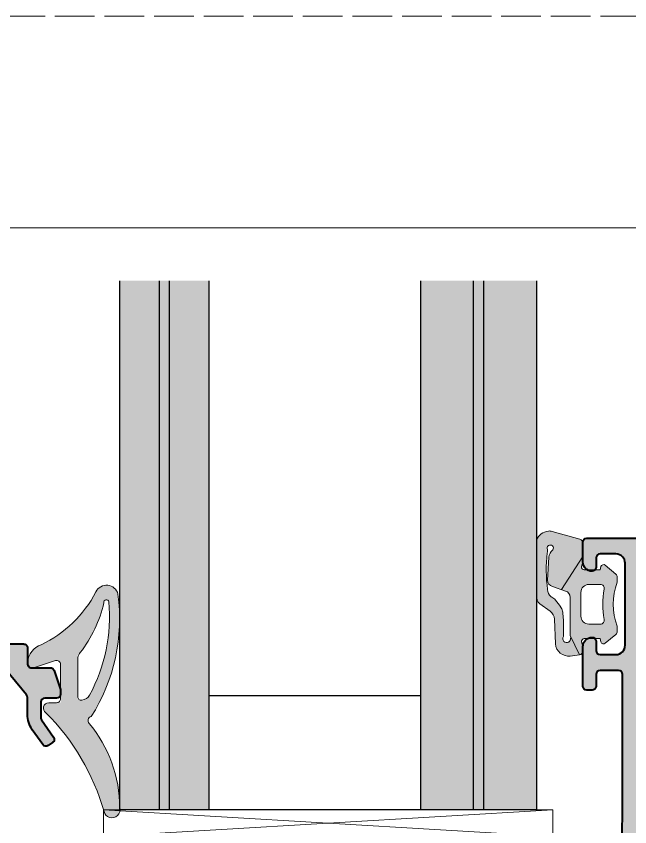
# Model space of a CAD drawing. Header units: millimetres. Extents: x -8 to 2550, y -393 to 1062.
# Drawn here: x 893.3 to 939.7, y 220.7 to 282 of the extents above; entities that cross this region are included whole.
import ezdxf

# ---------------------------------------------------------------- set-up
doc = ezdxf.new("R2010")
doc.units = ezdxf.units.MM
doc.header["$LTSCALE"] = 0.25
doc.header["$MEASUREMENT"] = 0
doc.linetypes.add('ACAD_ISO02W100', pattern=[15, 12, -3])
for name, color, linetype, lineweight in [('01_Accessories', 102, 'Continuous', 9), ('01_Aluminum', 4, 'Continuous', 40), ('01_Dimension', 251, 'Continuous', 9), ('01_Fill Glass', 254, 'Continuous', 0), ('01_Fill Plastic', 253, 'Continuous', 0), ('01_Glazing', 6, 'Continuous', 25), ('01_Plastic', 3, 'Continuous', 20)]:
    doc.layers.add(name, color=color, linetype=linetype, lineweight=lineweight)
doc.layers.add('01_Fill 2°material', color=7, linetype='Continuous', lineweight=0, true_color=0xbfbfbf)
doc.layers.add('01_Fill Aluminum', color=7, linetype='Continuous', lineweight=0, true_color=0xdcdcdc)
doc.layers.add('02_Block Frame', color=7, linetype='Continuous', lineweight=5, true_color=0xe2001a, plot=False)

# ---------------------------------------------------------------- blocks, each defined once
blk = doc.blocks.new('u20007')
at = {"layer": '01_Fill Aluminum', "ltscale": 0.25}
h = blk.add_hatch(color=256, dxfattribs=at)
h.dxf.hatch_style = 1
edge = h.paths.add_edge_path(flags=16)
edge.add_line((2.700000000003911, 3.900000000000091), (2.700000000003911, 1.799999999999727))
edge.add_arc((3.000000000003638, 1.799999999999727), 0.2999999999997272, 180, 270)
edge.add_line((3.000000000003638, 1.5), (9.000000000006366, 1.5))
edge.add_arc((9.000000000005912, 1.799999999999272), 0.2999999999992722, 270.0000000000868, 360.0000000000869)
edge.add_line((9.300000000005184, 1.799999999999727), (9.300000000005184, 3.900000000000091))
edge.add_line((9.300000000005184, 3.900000000000091), (9.500000000003183, 3.900000000000091))
edge.add_line((9.500000000003183, 3.900000000000091), (9.500000000001819, 8.099999999999909))
edge.add_line((9.500000000001819, 8.099999999999909), (9.30000000000382, 8.099999999999909))
edge.add_line((9.30000000000382, 8.099999999999909), (9.30000000000382, 10.19999999999982))
edge.add_arc((9.00000000000432, 10.2000000000005), 0.2999999999994998, 359.9999999998697, 449.9999999998697)
edge.add_line((9.000000000005002, 10.5), (3.000000000002274, 10.5))
edge.add_arc((3.000000000002501, 10.20000000000005), 0.2999999999999545, 90.00000000004343, 180.0000000000434)
edge.add_line((2.700000000002547, 10.19999999999982), (2.700000000002547, 8.099999999999909))
edge.add_line((2.700000000002547, 8.099999999999909), (2.500000000003638, 8.099999999999909))
edge.add_line((2.500000000003638, 8.099999999999909), (2.500000000005002, 3.900000000000091))
edge.add_line((2.500000000005002, 3.900000000000091), (2.700000000003911, 3.900000000000091))
edge = h.paths.add_edge_path()
edge.add_arc((30.90000000000384, 2), 0.7000000000002728, 180, 269.9999999999814)
edge.add_line((30.90000000000362, 1.299999999999727), (37.10000000000355, 1.300000000000182))
edge.add_arc((37.10000000000355, 2), 0.6999999999998181, 270, 360)
edge.add_line((37.80000000000337, 2), (37.80000000000337, 3.199999999999818))
edge.add_arc((37.5000000000033, 3.199999999999932), 0.3000000000000682, 359.9999999999783, 449.9999999999783)
edge.add_line((37.50000000000341, 3.5), (36.80000000000337, 3.5))
edge.add_arc((36.80000000000337, 3.800000000000182), 0.3000000000001819, 180, 270, ccw=False)
edge.add_arc((37.200000000003, 3.800000000000182), 0.6999999999998181, 90, 180, ccw=False)
edge.add_line((37.200000000003, 4.5), (38.70000000000323, 4.5))
edge.add_arc((38.70000000000312, 4.199999999999932), 0.3000000000000682, -2.1714186004828662e-11, 89.99999999997829, ccw=False)
edge.add_line((39.00000000000318, 4.199999999999818), (39.00000000000318, 0.3000000000001819))
edge.add_arc((38.70000000000323, 0.2999999999999545), 0.2999999999999545, -89.99999999995657, 4.3428372009657323e-11, ccw=False)
edge.add_line((38.70000000000346, 0), (0.3000000000001819, 0))
edge.add_arc((0.2999999999997272, 0.2999999999997272), 0.2999999999997272, 180.0000000000869, 270.0000000000868, ccw=False)
edge.add_line((0, 0.2999999999992724), (0, 1.199999999999818))
edge.add_arc((0.3000000000001819, 1.199999999999818), 0.3000000000001819, 90, 180, ccw=False)
edge.add_line((0.3000000000001819, 1.5), (0.7000000000039108, 1.5))
edge.add_arc((0.7000000000034562, 1.800000000000182), 0.3000000000001819, 270.0000000000868, 360)
edge.add_line((1.000000000003638, 1.800000000000182), (1.000000000003638, 10.19911967894222))
edge.add_line((1.000000000003638, 10.19911967894222), (1.000000000003638, 10.20000000000027))
edge.add_arc((0.7000000000037971, 10.20000000000016), 0.2999999999998408, 2.171258662546913e-11, 90.00000000002171)
edge.add_line((0.7000000000036835, 10.5), (0.3667966235900622, 10.5))
edge.add_arc((0.3667966235902895, 10.80000000000018), 0.3000000000001819, 180, 269.9999999999566, ccw=False)
edge.add_line((0.06679662359010763, 10.80000000000018), (0.06679662359010763, 12.15716389006548))
edge.add_arc((0.3667966235900654, 12.15716389006573), 0.2999999999999578, 165.2335376605682, 180.0000000000478, ccw=False)
edge.add_line((0.0767047997148893, 12.23362782745289), (0.3475067720225979, 13.26100675587122))
edge.add_arc((0.06123736778819641, 13.35072759068278), 0.3000000000000046, 342.5982793228656, 420.3673421366597)
edge.add_arc((0.3084560614562258, 13.78533421454065), 0.2000000000000568, 179.5982793230137, 240.3673421368074, ccw=False)
edge.add_line((0.1084609773367902, 13.786736472749), (0.1084609773367902, 15.33783064630325))
edge.add_arc((0.4084609773370718, 15.33783064630314), 0.3000000000002816, 72.59827932291711, 179.9999999999807, ccw=False)
edge.add_line((0.4981818121484594, 15.62410005053789), (2.418850571978282, 15.0221356003417))
edge.add_arc((2.179595012480831, 14.25875052238382), 0.799999999999496, 27.59827932286089, 72.59827932285759, ccw=False)
edge.add_line((2.888569006318676, 14.62936605910727), (3.035498279247122, 14.34829572309263))
edge.add_arc((2.85825478078758, 14.25564183891138), 0.2000000000001271, -92.40172067706192, 27.59827932295002, ccw=False)
edge.add_line((2.849873649018036, 14.05581752449916), (2.561452094726292, 14.06791464620756))
edge.add_line((2.561452094726292, 14.06791464620756), (1.477388884845595, 12.35981774982201))
edge.add_arc((1.983975984915339, 12.03830645912856), 0.6000000000003705, 147.5982793228854, 179.9999999999805)
edge.add_line((1.383975984914969, 12.03830645912876), (1.383975984914969, 12.00002467801551))
edge.add_arc((1.666818697438296, 12.10002467800575), 0.3000000000426691, 199.4712206296325, 318.1865233489895)
edge.add_arc((2.114010219090511, 11.69999999999994), 0.3000000000000575, 90.00000000000989, 138.18652335383, ccw=False)
edge.add_line((2.11401021909046, 12), (4.619449405288833, 12))
edge.add_arc((4.619449405288606, 12.29999999999995), 0.2999999999999545, 270.0000000000434, 360.0000000000434)
edge.add_line((4.91944940528856, 12.30000000000018), (4.91944940528856, 12.70000000000073))
edge.add_line((4.91944940528856, 12.70000000000073), (4.672231095225015, 14.26675938966491))
edge.add_arc((4.869449405289086, 14.30000000000044), 0.2000000000000158, 90.00000000000739, 189.5671293125979, ccw=False)
edge.add_line((4.86944940528906, 14.50000000000045), (6.469449405289197, 14.5))
edge.add_arc((6.469449405289066, 14.30000000000009), 0.1999999999999122, -9.567129312632687, 89.9999999999626, ccw=False)
edge.add_line((6.666667715353015, 14.26675938966446), (6.419449405288788, 12.70000000000073))
edge.add_line((6.419449405288788, 12.70000000000073), (6.41944940528856, 12.30000000000018))
edge.add_arc((6.719449405288742, 12.30000000000018), 0.3000000000001819, 180, 270)
edge.add_line((6.719449405288742, 12), (9.224888591487797, 12))
edge.add_arc((9.224888591583028, 11.69999999995719), 0.3000000000428091, 41.81347666438728, 90.00000001818768, ccw=False)
edge.add_arc((9.672080113188432, 12.10002467801542), 0.2999999999999799, 221.8134766462161, 340.5287793655257)
edge.add_line((9.954922825663061, 12.00002467801551), (9.954922825663061, 12.03830645912876))
edge.add_arc((9.35492282566269, 12.03830645912856), 0.6000000000003709, 1.950740204629751e-11, 32.40172067711465)
edge.add_line((9.861509925732435, 12.35981774982201), (8.777446715850829, 14.06791464620756))
edge.add_line((8.777446715850829, 14.06791464620756), (8.489025161559994, 14.05581752449916))
edge.add_arc((8.480644029790449, 14.25564183891138), 0.2000000000001273, 152.40172067705, 272.401720677062, ccw=False)
edge.add_line((8.303400531330908, 14.34829572309263), (8.450329804258445, 14.62936605910727))
edge.add_arc((9.159303798096706, 14.25875052238277), 0.8000000000003548, 107.40172067708619, 152.4017206770859, ccw=False)
edge.add_line((8.920048238599747, 15.0221356003417), (10.84071699842957, 15.62410005053789))
edge.add_arc((10.93043783324051, 15.33783064630348), 0.2999999999998243, -4.519051799434237e-11, 107.40172067702, ccw=False)
edge.add_line((11.23043783324033, 15.33783064630325), (11.23043783324033, 13.786736472749))
edge.add_arc((11.0304427491211, 13.78533421454028), 0.1999999999998529, -60.367342136692685, 0.4017206770939765, ccw=False)
edge.add_arc((11.27766144278963, 13.35072759068306), 0.299999999999888, 119.632657863407, 197.4017206771961)
edge.add_line((10.99139203855543, 13.26100675587122), (11.29009182387892, 12.12778803242873))
edge.add_arc((11.00000000000397, 12.05132409504159), 0.2999999999997343, -5.331912689143792e-11, 14.766462339437396, ccw=False)
edge.add_line((11.30000000000371, 12.05132409504131), (11.30000000000371, 2.670156001164742))
edge.add_arc((12.30000000000357, 2.670156001164869), 0.9999999999998685, 180.0000000000073, 268.2642954110766)
edge.add_line((12.2697108733629, 1.670614822019616), (17.90000000000191, 1.5))
edge.add_line((17.90000000000191, 1.5), (28.70000000000346, 1.500000000000455))
edge.add_arc((28.70000000000368, 1.800000000000409), 0.2999999999999545, 269.9999999999566, 359.9999999999566)
edge.add_line((29.00000000000364, 1.800000000000182), (29.00000000000364, 3.199999999999818))
edge.add_arc((28.70000000000346, 3.199999999999818), 0.3000000000001819, 0, 90)
edge.add_line((28.70000000000346, 3.5), (27.80000000000348, 3.500000000000455))
edge.add_arc((27.80000000000365, 3.800000000000466), 0.3000000000000114, 179.9999999999674, 269.99999999996743, ccw=False)
edge.add_line((27.50000000000364, 3.800000000000637), (27.50000000000364, 4.200000000000273))
edge.add_arc((27.80000000000359, 4.200000000000045), 0.2999999999999545, 89.99999999997829, 179.9999999999566, ccw=False)
edge.add_line((27.80000000000371, 4.5), (30.80000000000337, 4.5))
edge.add_arc((30.80000000000359, 3.799999999999955), 0.7000000000000455, 1.858779796748422e-11, 90.00000000001859, ccw=False)
edge.add_arc((31.20000000000346, 3.800000000000182), 0.3000000000001819, -90, 0, ccw=False)
edge.add_line((31.20000000000346, 3.5), (30.50000000000364, 3.5))
edge.add_arc((30.50000000000364, 3.199999999999818), 0.3000000000001819, 90, 180)
edge.add_line((30.20000000000346, 3.199999999999818), (30.20000000000357, 2))
edge = h.paths.add_edge_path(flags=16)
edge.add_line((2.5, 52.90000000000009), (2.700000000000728, 52.90000000000009))
edge.add_line((2.700000000000728, 52.90000000000009), (2.700000000000728, 50.79999999999927))
edge.add_arc((3, 50.79999999999927), 0.2999999999992724, 180, 270)
edge.add_line((3, 50.5), (9, 50.5))
edge.add_arc((9.000000000000455, 50.79999999999973), 0.2999999999997272, 269.9999999999131, 359.9999999999131)
edge.add_line((9.300000000000182, 50.79999999999927), (9.300000000000182, 52.90000000000009))
edge.add_line((9.300000000000182, 52.90000000000009), (9.5, 52.90000000000009))
edge.add_line((9.5, 52.90000000000009), (9.5, 63.09999999999945))
edge.add_line((9.5, 63.09999999999945), (9.300000000000182, 63.09999999999945))
edge.add_line((9.300000000000182, 63.09999999999945), (9.300000000000182, 65.20000000000027))
edge.add_arc((9.000000000000682, 65.19999999999959), 0.2999999999994998, 1.302755197529629e-10, 90.00000000013027)
edge.add_line((9, 65.49999999999909), (3, 65.49999999999909))
edge.add_arc((2.999999999999773, 65.20000000000005), 0.299999999999045, 89.99999999995657, 179.9999999999566)
edge.add_line((2.700000000000728, 65.20000000000027), (2.700000000000728, 63.09999999999945))
edge.add_line((2.700000000000728, 63.09999999999945), (2.5, 63.09999999999945))
edge.add_line((2.5, 63.09999999999945), (2.5, 52.90000000000009))
edge = h.paths.add_edge_path()
edge.add_arc((2.858242133151571, 46.74435816108839), 0.1999999999999049, 332.4017206770909, 452.401720677102)
edge.add_line((2.849861001381896, 46.94418247550038), (2.561439447090152, 46.93208535379199))
edge.add_line((2.561439447090152, 46.93208535379199), (1.477376237209455, 48.64018225017799))
edge.add_arc((1.983963337279251, 48.96169354087146), 0.6000000000004228, 180.000000000021, 212.4017206771133, ccw=False)
edge.add_line((1.383963337278828, 48.96169354087124), (1.383963337278828, 48.99997532198449))
edge.add_arc((1.666806049801991, 48.89997532199392), 0.3000000000426243, 41.81347665098639, 160.5287793702972, ccw=False)
edge.add_arc((2.11399757145377, 49.29999999999988), 0.2999999999998764, 221.8134766462711, 270.0000000000616)
edge.add_line((2.113997571454092, 49), (4.619449405288833, 48.99999999999955))
edge.add_arc((4.619449405288947, 48.6999999999997), 0.2999999999998408, 2.1714186004828662e-11, 90.00000000002171, ccw=False)
edge.add_line((4.919449405288788, 48.69999999999982), (4.919449405288788, 48.29999999999973))
edge.add_line((4.919449405288788, 48.29999999999973), (4.672231095225129, 46.73324061033509))
edge.add_arc((4.8694494052892, 46.69999999999956), 0.2000000000000155, 170.4328706874026, 269.9999999999926)
edge.add_line((4.869449405289174, 46.49999999999955), (6.469449405289197, 46.5))
edge.add_arc((6.469449405289171, 46.70000000000002), 0.2000000000000171, 270.0000000000074, 369.5671293125974)
edge.add_line((6.666667715353242, 46.73324061033554), (6.419449405288901, 48.29999999999973))
edge.add_line((6.419449405288901, 48.29999999999973), (6.419449405288674, 48.69999999999982))
edge.add_arc((6.719449405288572, 48.69999999999965), 0.2999999999998977, 89.99999999996737, 179.9999999999674, ccw=False)
edge.add_line((6.719449405288742, 48.99999999999955), (9.224901239124279, 49))
edge.add_arc((9.224901239220133, 49.30000000004257), 0.3000000000425729, 269.9999999816932, 318.1865233355167)
edge.add_arc((9.672092760825162, 48.89997532198436), 0.2999999999999266, 19.471220634523092, 138.186523353834, ccw=False)
edge.add_line((9.954935473299656, 48.99997532198449), (9.954935473299656, 48.96169354087124))
edge.add_arc((9.354935473299234, 48.96169354087146), 0.6000000000004224, 327.59827932288675, 359.99999999997897, ccw=False)
edge.add_line((9.86152257336903, 48.64018225017799), (8.777459363487424, 46.93208535379199))
edge.add_line((8.777459363487424, 46.93208535379199), (8.489037809196589, 46.94418247550038))
edge.add_arc((8.480656677426914, 46.74435816108839), 0.1999999999999073, 87.59827932289818, 207.598279322909)
edge.add_line((8.303413178967503, 46.65170427690737), (8.45034245189504, 46.37063394089273))
edge.add_arc((9.159316445733355, 46.74124947761737), 0.800000000000463, 207.5982793229206, 252.5982793229208)
edge.add_line((8.920060886236456, 45.9778643996583), (10.84072964606617, 45.37589994946211))
edge.add_arc((10.93045048087727, 45.66216935369629), 0.2999999999996532, 252.5982793229357, 360.0000000000027)
edge.add_line((11.23045048087693, 45.6621693536963), (11.23045048087693, 47.213263527251))
edge.add_arc((11.03045539675771, 47.21466578545974), 0.199999999999837, 359.5982793229024, 420.3673421366949)
edge.add_arc((11.27767409042621, 47.64927240931694), 0.2999999999998845, 162.5982793228035, 240.36734213659412, ccw=False)
edge.add_line((10.99140468619203, 47.73899324412878), (11.26486669925725, 48.77646393738723))
edge.add_arc((11.55495852313259, 48.69999999999983), 0.3000000000001693, 90.00000000003052, 165.2335376605322, ccw=False)
edge.add_line((11.55495852313243, 49), (14.2000000000005, 49.00000000000045))
edge.add_arc((14.19999999999992, 48.70000000000037), 0.3000000000000824, -1.8985701899509877e-11, 89.99999999988938, ccw=False)
edge.add_line((14.5, 48.70000000000027), (14.5, 48.09999999999945))
edge.add_arc((14.79999999999961, 48.09999999999979), 0.2999999999996081, 180.0000000000638, 270.0000000001095)
edge.add_line((14.80000000000018, 47.80000000000018), (15, 47.80000000000018))
edge.add_arc((15, 48.80000000000018), 1, 270, 360)
edge.add_line((16, 48.80000000000018), (16, 51.94944465005347))
edge.add_arc((15.70000000000053, 51.94944465005368), 0.2999999999994714, 359.9999999999592, 419.9999999998779)
edge.add_line((15.85000000000082, 52.20925227118823), (15.06961524227154, 52.65980762113531))
edge.add_arc((14.91961524227057, 52.39999999999853), 0.3000000000017454, 59.99999999997848, 90.00000000000577)
edge.add_line((14.91961524227054, 52.70000000000027), (14.80000000000223, 52.70000000000118))
edge.add_arc((14.80000000000006, 52.40000000000112), 0.3000000000000611, 89.99999999958645, 180.0000000000231)
edge.add_line((14.5, 52.400000000001), (14.5, 51))
edge.add_arc((14.20000000000085, 50.99999999999942), 0.2999999999991481, -89.9999999998501, 1.1129941412946209e-10, ccw=False)
edge.add_line((14.20000000000164, 50.70000000000027), (11.30000000000018, 50.70000000000027))
edge.add_arc((11.30000000000007, 51.00000000000035), 0.3000000000000753, 180.0000000000665, 270.0000000000207, ccw=False)
edge.add_line((11, 51), (11, 64.89999999999918))
edge.add_arc((11.30000000000064, 64.89999999999964), 0.3000000000006366, 90.00000000008691, 180.0000000000869, ccw=False)
edge.add_line((11.30000000000018, 65.20000000000027), (14.20000000000152, 65.20000000000027))
edge.add_arc((14.19999999999993, 64.9000000000002), 0.3000000000000682, -1.9542767404345796e-10, 89.99999999969498, ccw=False)
edge.add_line((14.5, 64.89999999999918), (14.5, 63))
edge.add_arc((14.79999999999984, 63.00000000000011), 0.2999999999998355, 180.0000000000203, 270.0000000000662)
edge.add_line((14.80000000000018, 62.70000000000027), (14.91961524227054, 62.69999999999982))
edge.add_arc((14.91961524227136, 63.00000000000156), 0.300000000001738, 269.9999999998433, 299.999999999848)
edge.add_line((15.06961524227154, 62.74019237886432), (15.85000000000082, 63.19074772881049))
edge.add_arc((15.70000000000074, 63.45055534994492), 0.2999999999992548, 300.0000000000987, 360.000000000152)
edge.add_line((16, 63.45055534994572), (16, 66.70000000000027))
edge.add_arc((15.70000000000085, 66.70000000000086), 0.2999999999991481, 359.9999999998887, 449.9999999998501)
edge.add_line((15.70000000000164, 67), (0.3000000000001819, 67))
edge.add_arc((0.2999999999999545, 66.70000000000005), 0.2999999999999545, 89.99999999995657, 179.9999999999566)
edge.add_line((0, 66.70000000000027), (0, 65.49999999999909))
edge.add_arc((0.2999999999993975, 65.49999999999967), 0.2999999999993975, 180.0000000001113, 270.0000000001498)
edge.add_line((0.3000000000001819, 65.20000000000027), (0.7000000000007276, 65.19999999999982))
edge.add_arc((0.7000000000002672, 64.90000000000009), 0.2999999999997272, -1.737134880386293e-10, 89.99999999991212, ccw=False)
edge.add_line((1, 64.89999999999918), (1, 50.80000000000018))
edge.add_arc((0.6999999999997044, 50.8000000000003), 0.3000000000002956, 270.0000000000434, 359.9999999999783, ccw=False)
edge.add_line((0.6999999999999318, 50.5), (0.3667966235901758, 50.5))
edge.add_arc((0.3667966235902895, 50.19999999999993), 0.3000000000000682, 90.00000000002171, 180.0000000000217)
edge.add_line((0.06679662359022132, 50.19999999999982), (0.06679662359022132, 48.84278812684579))
edge.add_arc((0.366796623590211, 48.84278812684554), 0.2999999999999897, 179.9999999999525, 194.7664623394306)
edge.add_line((0.07670479971500299, 48.76632418945837), (0.3474941243864578, 47.73899324412878))
edge.add_arc((0.06122472015204752, 47.64927240931722), 0.3000000000000119, -60.36734213665858, 17.4017206771332, ccw=False)
edge.add_arc((0.3084434138200805, 47.21466578545935), 0.2000000000000512, 119.6326578631918, 180.4017206769873)
edge.add_line((0.10844832970065, 47.213263527251), (0.10844832970065, 45.6621693536963))
edge.add_arc((0.408448329700763, 45.66216935369663), 0.300000000000113, 180.0000000000624, 287.4017206771267)
edge.add_line((0.4981691645123192, 45.37589994946211), (2.418837924342142, 45.9778643996583))
edge.add_arc((2.17958236484469, 46.74124947761618), 0.7999999999994963, 287.4017206771425, 332.4017206771391)
edge.add_line((2.888556358682536, 46.37063394089273), (3.035485631610982, 46.65170427690737))
at = {"layer": '01_Aluminum'}
blk.add_lwpolyline([(12.2697108733629, 1.670614822019616), (17.90000000000191, 1.5), (28.70000000000346, 1.500000000000455, 0.414213562373095), (29.00000000000364, 1.800000000000182), (29.00000000000364, 3.199999999999818, 0.414213562373095), (28.70000000000346, 3.5), (27.80000000000348, 3.500000000000455, -0.4142135623730949), (27.50000000000364, 3.800000000000637), (27.50000000000364, 4.200000000000273, -0.4142135623729841), (27.80000000000371, 4.5), (30.80000000000337, 4.5, -0.414213562373095), (31.50000000000364, 3.800000000000182, -0.414213562373095), (31.20000000000346, 3.5), (30.50000000000364, 3.5, 0.414213562373095), (30.20000000000346, 3.199999999999818), (30.20000000000357, 2, 0.4142135623729998), (30.90000000000362, 1.299999999999727), (37.10000000000355, 1.300000000000182, 0.414213562373095), (37.80000000000337, 2), (37.80000000000337, 3.199999999999818, 0.414213562373095), (37.50000000000341, 3.5), (36.80000000000337, 3.5, -0.414213562373095), (36.50000000000318, 3.800000000000182, -0.414213562373095), (37.200000000003, 4.5), (38.70000000000323, 4.5, -0.414213562373095), (39.00000000000318, 4.199999999999818), (39.00000000000318, 0.3000000000001819, -0.414213562373095)], format="xyb", dxfattribs=at)
blk = doc.blocks.new('V03000 compressa')
at = {"layer": '01_Fill 2°material', "ltscale": 0.25}
h = blk.add_hatch(color=256, dxfattribs=at)
h.dxf.hatch_style = 1
h.paths.add_polyline_path([(-1.349779006707422, 5.502782315895844, 0.3394542588633833), (-1.832741919851972, 5.873372793344743), (-3.568467016083336, 5.765922824903782, 0.2104988214666952), (-4.105722831877983, 5.478041522628359, -1.804841339107599), (-4.137826312487278, 5.874375909207401, 0.1295709018756503), (-3.883811307354583, 5.895149184519823, -0.06616561695907562), (-1.1189012794896, 5.863090072864566, -0.2259163896485371), (-0.5691953129341978, 5.59906957523674), (-0.5255564467772729, 5.534037696179098, 0.1610760473793484), (-0.3185467893138134, 5.281197824552464), (0.07616155595792229, 4.966134417517993), (0.3493128211614462, 4.794819049469652, 0.05476775492906468), (0.6782978704552494, 4.711781788697181), (1.235230874499621, 4.673580268130308), (2.446592433774413, 4.667187901343482, -0.778169388476966), (2.854407442525578, 4.275715841631251, 0.2172113476248099), (2.839945482301292, 4.246242707194658, -0.2920037080989935), (2.364959874069196, 4.150000034511892), (3.830961493895074, 3.447437868107614), (3.917194585144205, 4.149102859285708, 0.4281836298442188), (2.999416707540607, 5.268284891597091), (1.137457395024515, 5.348685235355086, -0.2299984147718559), (0.522439420463424, 5.680917440936608), (-0.04042853769192423, 6.463747703034414, 0.2126774621090017), (-0.6471722119304131, 6.699999999472084), (-4.865628329889888, 6.699999999443776, 0.2751644614747888), (-5.528508390237675, 5.808529122004646, 0.1482486960089274), (-5.503718736385736, 5.519468946487677), (-4.907701724175961, 3.414219771201462, 0.3316156143233267), (-4.620226938591059, 3.2000000000005), (-3.599999999999909, 3.2000000000005), (-1.105449028789308, 4.818491020848373)])
at = {"layer": '01_Fill Plastic', "ltscale": 0.25}
h = blk.add_hatch(color=256, dxfattribs=at)
h.dxf.hatch_style = 1
h.paths.add_polyline_path([(2.364959874068963, 4.150000034512004), (-0.5161190928703455, 4.150000027471606, -0.3394542591779541), (-0.9990820078944582, 4.520590504920392), (-1.105449028789308, 4.818491020848373), (-3.599999999999909, 3.2000000000005), (-3.200000000000273, 3.2000000000005), (-2.851699396758477, 3.293202412963024, -0.4930418078672591), (-2.599999999999682, 3.099999999999948), (-2.599999999999682, 1.900000000000205), (-2.851763809020764, 1.832540090689377, 0.5486187866265606), (-2.953208888623835, 1.510797403494113), (-2.278880158763168, 0.707163717094133, 0.221694662642785), (-2.049066825827387, 0.6000000000001364), (-1.757839583125334, 0.6000000000001364, 0.08471955629338936), (-1.658339229363605, 0.6169811320756065, -0.1706640371966497), (1.658339229364164, 0.6169811320755709, 0.08471955629339496), (1.757839583125673, 0.6000000000001364), (2.049066825827802, 0.6000000000001364, 0.2216946626430188), (2.278880158763446, 0.7071637170941933), (2.95320888862378, 1.510797403495227, 0.5486187866262008), (2.851763809020938, 1.832540090689391), (2.600000000000136, 1.900000000000205), (2.600000000000136, 3.099999999999922, -0.4930418078673595), (2.851699396758962, 3.293202412962955), (3.200000000000045, 3.2000000000005), (3.535602014123893, 3.2000000000005, 0.3635220656709133), (3.830961493895074, 3.447437868107614)])
h.paths.add_polyline_path([(0.8999999984210945, 3.350000031197624, -0.4142135631438351), (1.5, 2.750000031197601), (1.5, 1.880802621723404, -0.4734736942741708), (1.140983606556208, 1.586664787867317, 0.09933114856506425), (-1.140983606556084, 1.586664787866501, -0.4734736942745481), (-1.500000000000227, 1.880802621722816), (-1.499999999999773, 2.750000026461785, -0.4142135616022018), (-0.9000000015791515, 3.350000026460976)], flags=16)
at = {"layer": '01_Plastic'}
for p, q in [((-1.105449028789308, 4.818491020848373), (-3.599999999999909, 3.2000000000005)), ((2.3649598740692, 4.150000034511891), (3.830961493895074, 3.447437868107613))]:
    blk.add_line(p, q, dxfattribs=at)
for points in [[(3.535602014123015, 3.2000000000005), (3.200000000000045, 3.2000000000005), (2.851699396759386, 3.293202412962842, 0.4930418078677098), (2.600000000000136, 3.100000000000136), (2.600000000000136, 1.900000000000205), (2.851763809020667, 1.832540090689463, -0.5486187866267344), (2.953208888623749, 1.510797403495189), (2.278880158763741, 0.707163717094545, -0.2216946626430053), (2.049066825828277, 0.6000000000001364), (1.757839583124905, 0.6000000000001364, -0.08471955629334921), (1.658339229363492, 0.6169811320758072, 0.170664037196582), (-1.658339229363037, 0.6169811320758072, -0.08471955629315375), (-1.757839583124451, 0.6000000000001364), (-2.049066825827822, 0.6000000000001364, -0.2216946626428748), (-2.278880158763513, 0.7071637170945451), (-2.953208888623976, 1.51079740349428, -0.54861878662675), (-2.85176380902044, 1.832540090689463), (-2.599999999999682, 1.900000000000205), (-2.599999999999682, 3.100000000000136, 0.4930418078680632), (-2.851699396759159, 3.293202412962842), (-3.200000000000273, 3.2000000000005), (-4.620226938591031, 3.2000000000005, -0.3394542588716437), (-4.910004686479851, 3.422354286478139), (-5.503718736385736, 5.519468946487677, -0.148248696008926), (-5.528508390237675, 5.808529122004643, -0.2751644614747896), (-4.865628329889887, 6.699999999443776), (-0.6471722119304104, 6.699999999472084, -0.2126774621090012), (-0.04042853769192334, 6.463747703034414), (0.5224394204631151, 5.680917440937037, 0.2299984147718792), (1.137457395024057, 5.348685235355106), (2.999416707540604, 5.268284891597091, -0.428183629840332), (3.917194585145808, 4.14910285929875), (3.830961493895074, 3.447437868107613, -0.3635220656717425)], [(2.3649598740692, 4.150000034511891, 0.2920037080990366), (2.839945482301346, 4.24624270719471, -0.2172113476244698), (2.854407442525599, 4.275715841631268, 0.7781693884769837), (2.446592433774413, 4.667187901343482), (1.235230874499621, 4.673580268130308), (0.6782978704552534, 4.711781788697181, -0.05476775492906524), (0.3493128211614469, 4.794819049469652), (0.07616155595792407, 4.966134417517992), (-0.3185467893138139, 5.281197824552464, -0.1610760473793482), (-0.5255564467772728, 5.534037696179098), (-0.5691953129341982, 5.59906957523674, 0.2259163896485339), (-1.118901279489592, 5.863090072864566, 0.06616561695907532), (-3.883811307354562, 5.895149184519823, -0.129570901875661), (-4.137826312487277, 5.874375909207401, 1.804841339107601), (-4.105722831877983, 5.478041522628359, -0.2104988214666968), (-3.568467016083332, 5.765922824903782), (-1.832741919851969, 5.873372793344743, -0.3394542588633826), (-1.349779006707422, 5.502782315895843), (-0.999082007894458, 4.520590504920392, 0.3394542588633432), (-0.5161190934345542, 4.150000027471606)], [(1.5, 2.75000003119726), (1.5, 1.88080262172366, -0.4734736942733416), (1.140983606557256, 1.586664787867107, 0.09933114856515271), (-1.140983606557029, 1.586664787866312, -0.4734736942734979), (-1.500000000000227, 1.880802621722751), (-1.499999999999773, 2.750000026461521, -0.4142135623731575), (-0.900000000000091, 3.350000026460975), (0.9000000000003183, 3.350000031197624, -0.414213562373095)]]:
    blk.add_lwpolyline(points, format="xyb", close=True, dxfattribs=at)
blk = doc.blocks.new('n20822')
at = {"layer": '01_Fill Aluminum', "ltscale": 0.25}
h = blk.add_hatch(color=256, dxfattribs=at)
h.dxf.hatch_style = 1
edge = h.paths.add_edge_path()
edge.add_arc((2.707827212122993, -6.649999997776831), 0.5999999999998471, -127.52440746489492, 52.47559253510519, ccw=False)
edge.add_line((2.342367611214286, -7.1258563627689), (0.9103902011156606, -6.025917485583705))
edge.add_arc((1.50621211277877, -5.222800900285383), 0.9999999999995592, 134.9999999999843, 233.42875347948672, ccw=False)
edge.add_line((0.7991053315927275, -4.515694119098953), (1.971906231879075, -3.342893218811696))
edge.add_arc((2.679013013065505, -4.049999999998366), 1.000000000000004, 89.99999999998641, 134.9999999999903, ccw=False)
edge.add_line((2.679013013065742, -3.049999999998363), (18.39718316038625, -3.049999999999272))
edge.add_arc((18.39718316038606, -2.749999999999375), 0.2999999999998977, 270.0000000000367, 360.5354589856046)
edge.add_line((18.69717005966322, -2.74719638411807), (18.60274869547447, 7.355889584151555))
edge.add_arc((18.30276179619713, 7.353085968270531), 0.3000000000000717, 0.5354589855505851, 89.40201936247831)
edge.add_line((18.30589275865259, 7.653069629615857), (9.903631538238187, 7.740764953766302))
edge.add_arc((9.898413267479452, 7.240792184857358), 0.500000000000188, 89.40201936251978, 203.3454975757969)
edge.add_arc((6.501324882122107, 5.774575794951605), 3.199999999994139, -107.82978535125062, 23.345497575781508, ccw=False)
edge.add_arc((5.429659075617953, 2.442679578210667), 0.3000000000005427, 72.17021464863821, 89.99999999990044)
edge.add_line((5.429659075618474, 2.742679578211209), (4.878460969081061, 2.742679578211209))
edge.add_arc((4.878460969081801, 3.042679578210738), 0.2999999999995286, 239.9999999998651, 269.9999999998587, ccw=False)
edge.add_line((4.728460969081425, 2.782871957076168), (3.247053374071584, 3.638163030834221))
edge.add_arc((3.097053374072031, 3.37835540969968), 0.2999999999990923, 59.99999999999846, 118.4745479677375)
edge.add_line((2.954022877021089, 3.642064106774342), (1.601234104878131, 2.908337640298669))
edge.add_arc((1.505880440177278, 3.084143438349173), 0.200000000000144, 179.999999999992, 298.4745479676945, ccw=False)
edge.add_line((1.305880440177134, 3.084143438349201), (1.305880440177134, 3.10291483952733))
edge.add_arc((2.305880440177415, 3.102914839526937), 1.000000000000281, 131.9999999999812, 179.9999999999775, ccw=False)
edge.add_line((1.636749833818612, 3.846059665004759), (2.900890728346894, 4.984297238999716))
edge.add_arc((3.101629910254609, 4.761353791355986), 0.3000000000004189, 60.000000000081116, 131.9999999999428, ccw=False)
edge.add_line((3.251629910254451, 5.021161412491892), (5.049999999998363, 3.982871957075076))
edge.add_arc((5.199999999997565, 4.242679578212052), 0.300000000001025, 240.000000000289, 270.0000000002566)
edge.add_line((5.199999999998909, 3.942679578211028), (5.638180328171984, 3.942679578211028))
edge.add_arc((5.638180328171596, 3.642679578212895), 0.2999999999981324, 67.95836551205502, 89.99999999992588, ccw=False)
edge.add_arc((6.501324882126953, 5.774575794961636), 2.000000000004125, 247.9583655121674, 458.9207761804553)
edge.add_arc((6.144667049297255, 8.046754306941239), 0.3000000000003568, 225.0000000000152, 278.92077618050206, ccw=False)
edge.add_line((5.932535014941095, 7.834622272584966), (5.058578643761393, 8.708578643765577))
edge.add_arc((5.199999999998944, 8.850000000002268), 0.1999999999997333, 90.00000000001017, 224.9999999998258, ccw=False)
edge.add_line((5.199999999998909, 9.050000000002001), (19.79999999999927, 9.050000000002001))
edge.add_arc((19.79999999999882, 8.850000000001728), 0.2000000000002728, -1.3028511602897197e-10, 89.99999999986971, ccw=False)
edge.add_line((19.99999999999909, 8.850000000001273), (19.99999999999909, -11.14999999999782))
edge.add_arc((19.70000000000587, -11.15000204919667), 0.3000000000002173, -90.00000981993531, 0.00039136815217943877, ccw=False)
edge.add_line((19.69999994858881, -11.45000204919688), (18.50000210065991, -11.45000180925035))
edge.add_arc((18.50000204924305, -11.75000180925013), 0.2999999999997866, 89.99999018010342, 180.0000000000763)
edge.add_line((18.20000204924327, -11.75000180925053), (18.20000204924327, -13.18486951183877))
edge.add_arc((17.90000204924355, -13.18486951183846), 0.29999999999972, 287.9999999999806, 359.99999999994134, ccw=False)
edge.add_line((17.99270714755585, -13.47018646672677), (16.56117587697554, -13.93531917231121))
edge.add_arc((16.46847077866108, -13.65000221742502), 0.2999999999983652, 270.0000000004973, 288.0000000004977, ccw=False)
edge.add_line((16.46847077866369, -13.95000221742339), (16.20000204924327, -13.95000221742339))
edge.add_arc((16.20000204924332, -13.65000221742315), 0.3000000000002387, 180.0000000000109, 269.9999999999891, ccw=False)
edge.add_line((15.90000204924308, -13.65000221742321), (15.90000204924308, -12.75000129833552))
edge.add_arc((15.6000020492429, -12.75000129833552), 0.3000000000001819, 0, 90)
edge.add_line((15.6000020492429, -12.45000129833534), (14.44503270022597, -12.45000129833534))
edge.add_arc((14.4450327002257, -12.75000129833646), 0.3000000000011198, 89.99999999994843, 125.0000049749138)
edge.add_line((14.27295974798199, -12.5042556999897), (12.96113753460668, -13.42280367233889))
edge.add_arc((12.78906458236351, -13.1770580739933), 0.2999999999998511, 214.9999527308011, 305.00000497495677, ccw=False)
edge.add_line((12.54331882711631, -13.34913080215756), (12.31388857389084, -13.02146986798743))
edge.add_arc((12.55963432913823, -12.84939713982349), 0.2999999999998292, 124.9999813687756, 214.9999527307307, ccw=False)
edge.add_line((12.38756147814365, -12.60365147058292), (13.51859069268266, -11.81169683673124))
edge.add_arc((14.66574303264793, -13.45000129833488), 1.999999999999542, 90.00000000000682, 124.99998136881109, ccw=False)
edge.add_line((14.6657430326477, -11.45000129833534), (15.95154543355875, -11.45000129833534))
edge.add_arc((15.95154543355877, -11.15000129833577), 0.2999999999995655, 269.9999999999959, 310.0000000000173)
edge.add_line((16.14438171646452, -11.37981463127107), (18.59193386628067, -9.342371958498916))
edge.add_arc((18.39999999999945, -9.11180441747456), 0.2999999999994603, 309.7753833808264, 360)
edge.add_line((18.69999999999891, -9.11180441747456), (18.69999999999891, -4.549999999998363))
edge.add_arc((18.39999999999873, -4.549999999998363), 0.3000000000001819, 0, 90)
edge.add_line((18.39999999999873, -4.249999999998181), (2.886119794252409, -4.249999999998181))
edge.add_arc((2.886119794252767, -4.549999999997901), 0.29999999999972, 90.00000000006835, 135.0000000001107)
edge.add_line((2.67398775989659, -4.337867965642545), (2.050610666637112, -4.961245058902023))
edge.add_arc((2.262742700992417, -5.173377093257573), 0.2999999999992408, 134.9999999999669, 232.4755925350739)
edge.add_line((2.08001290053835, -5.411305275752966), (3.0732868130317, -6.174143632784762))
at = {"layer": '01_Aluminum'}
blk.add_lwpolyline([(3.0732868130317, -6.174143632784762, -1), (2.342367611214286, -7.1258563627689), (0.9103902011156606, -6.025917485583705, -0.457987513693656), (0.7991053315927275, -4.515694119098953), (1.971906231879075, -3.342893218811696, -0.1989123673796754), (2.679013013065742, -3.049999999998363), (18.39718316038625, -3.049999999999272, 0.4169534590324688), (18.69717005966322, -2.74719638411807), (18.60274869547447, 7.355889584151555, 0.4084312725207307), (18.30589275865259, 7.653069629615857), (9.903631538238187, 7.740764953766302, 0.542636414939433), (9.439347269457357, 7.042654834869609, -0.6443033928898776), (5.521516144747693, 2.728270682503535, 0.07795444858949582), (5.429659075618474, 2.742679578211209), (4.878460969081061, 2.742679578211209, -0.1316524975873675), (4.728460969081425, 2.782871957076168), (3.247053374071584, 3.638163030834221, 0.2608278656966967), (2.954022877021089, 3.642064106774342), (1.601234104878131, 2.908337640298669, -0.568509392757338), (1.305880440177134, 3.084143438349201), (1.305880440177134, 3.10291483952733, -0.2125565616700053), (1.636749833818612, 3.846059665004759), (2.900890728346894, 4.984297238999716, -0.3249196962322391), (3.251629910254451, 5.021161412491892), (5.049999999998363, 3.982871957075076, 0.131652497587252), (5.199999999998909, 3.942679578211028), (5.638180328171984, 3.942679578211028, -0.09647240044991158), (5.750764400426306, 3.920752997786622, 1.314619193601215), (6.191187636188261, 7.750383196683288, -0.2397131860925365), (5.932535014941095, 7.834622272584966), (5.058578643761393, 8.708578643765577, -0.6681786379181361), (5.199999999998909, 9.050000000002001), (19.79999999999927, 9.050000000002001, -0.414213562373095), (19.99999999999909, 8.850000000001273), (19.99999999999909, -11.14999999999782, -0.4142156132284391), (19.69999994858881, -11.45000204919688), (18.50000210065991, -11.45000180925035, 0.414213612572318), (18.20000204924327, -11.75000180925053), (18.20000204924327, -13.18486951183877, -0.3249196962327163), (17.99270714755585, -13.47018646672677), (16.56117587697554, -13.93531917231121, -0.07870170682462002), (16.46847077866369, -13.95000221742339), (16.20000204924327, -13.95000221742339, -0.414213562372984), (15.90000204924308, -13.65000221742321), (15.90000204924308, -12.75000129833552, 0.414213562373095), (15.6000020492429, -12.45000129833534), (14.44503270022597, -12.45000129833534, 0.1539147432814525), (14.27295974798199, -12.5042556999897), (12.96113753460668, -13.42280367233889, -0.4142138294426851), (12.54331882711631, -13.34913080215756), (12.31388857389084, -13.02146986798743, -0.4142134159768198), (12.38756147814365, -12.60365147058292), (13.51859069268266, -11.81169683673124, -0.1539146378400706), (14.6657430326477, -11.45000129833534), (15.95154543355875, -11.45000129833534, 0.1763269807085614), (16.14438171646452, -11.37981463127107), (18.59193386628067, -9.342371958498916, 0.2227231305585629), (18.69999999999891, -9.11180441747456), (18.69999999999891, -4.549999999998363, 0.414213562373095), (18.39999999999873, -4.249999999998181), (2.886119794252409, -4.249999999998181, 0.19891236737985), (2.67398775989659, -4.337867965642545), (2.050610666637112, -4.961245058902023, 0.4529657504803397), (2.08001290053835, -5.411305275752966)], format="xyb", close=True, dxfattribs=at)

msp = doc.modelspace()

# ---------------------------------------------------------------- hatches: boundary and pattern name
at = {"layer": '01_Fill Glass', "ltscale": 0.25}
h = msp.add_hatch(color=256, dxfattribs=at)
h.dxf.hatch_style = 1
h.paths.add_polyline_path([(928.6705560564386, 261.9970020111454), (932.6705560564386, 261.9970020111454), (932.6705560564386, 221.9970020111453), (928.6705560564386, 221.9970020111453)])
h.paths.add_polyline_path([(927.9105560564386, 261.9970020111454), (928.6705560564386, 261.9970020111454), (928.6705560564386, 221.9970020111453), (927.9105560564386, 221.9970020111453)])
h.paths.add_polyline_path([(923.9105560564386, 261.9970020111455), (927.9105560564386, 261.9970020111455), (927.9105560564386, 221.9970020111453), (923.9105560564386, 221.9970020111453)])
h.paths.add_polyline_path([(904.9105560564386, 261.9970020111452), (907.9105560564386, 261.9970020111452), (907.9105560564386, 221.9970020111453), (904.9105560564386, 221.9970020111453)])
h.paths.add_polyline_path([(904.1505560564386, 261.9970020111451), (904.9105560564386, 261.9970020111451), (904.9105560564386, 221.9970020111453), (904.1505560564386, 221.9970020111453)])
edge = h.paths.add_edge_path()
edge.add_line((901.1505560564386, 261.9970020111452), (904.1505560564386, 261.9970020111452))
edge.add_line((904.1505560564386, 261.9970020111452), (904.1505560564386, 221.9970020111452))
edge.add_line((904.1505560564386, 221.9970020111453), (901.1505560564386, 221.9970020111453))
edge.add_line((901.1505560564386, 221.9970020111453), (901.1505560564386, 232.5677317005325))
edge.add_arc((900.351469618376, 232.6059529577695), 0.8000000000002474, 357.2615616226411, 362.7384389561174)
edge.add_line((901.1505560560526, 232.6441742230782), (901.1505560560244, 236.8626303410377))
edge.add_line((901.1505560560244, 236.8626303410377), (901.1505560564386, 261.9970020111452))
at = {"layer": '01_Fill Plastic', "ltscale": 0.25}
h = msp.add_hatch(color=256, dxfattribs=at)
h.dxf.hatch_style = 1
h.paths.add_polyline_path([(894.8996744800315, 234.3415488654131, 0.2421173933496862), (894.1782907109402, 233.1741986902703, 0.536770674860269), (894.7033767641466, 232.7633256822203), (896.2789423578329, 233.2877056086105, -0.5117725455009916), (896.6736791999382, 233.0030568237054), (896.6736791999382, 230.1030568237055), (895.773679199938, 230.1030568237053, 0.5855611450701503), (895.4329739664495, 229.4809483945674, -0.1304584840468965), (899.9759033971714, 221.8164762537228, 0.7244437104274101), (901.13951852281, 221.8350040634215, 0.1854629009922084), (898.8308549725967, 228.5392123089406, -0.5713882184749481), (898.9882362859931, 229.0546597099683, 0.1772188890529359), (901.0123949049782, 238.3198201474253, 0.6757345198712722), (899.3695558831257, 238.5300892547343, -0.1728180713320679)])
h.paths.add_polyline_path([(899.9479843291139, 237.6597799816818, -1.109473956401343), (900.3300075691815, 237.678442767964, -0.1438421963293411), (898.9007064262499, 230.7378512191072, -0.3651031340755297), (897.9760830642417, 230.3246089053325), (897.9760830642416, 233.6752149013783, 0.1184008530889947)], flags=16)

# ---------------------------------------------------------------- linework, layer by layer
at = {"layer": '01_Accessories', "ltscale": 0.25}
for p, q in [((899.9105560564386, 219.9970020111462), (933.9105560564386, 221.9970020111453)), ((933.9105560564386, 219.9970020111462), (899.9105560564386, 221.9970020111453))]:
    msp.add_line(p, q, dxfattribs=at)
msp.add_lwpolyline([(933.9105560564386, 219.9970020111462), (899.9105560564386, 219.9970020111462), (899.9105560564386, 221.9970020111453), (933.9105560564386, 221.9970020111453)], close=True, dxfattribs=at)
at = {"layer": '01_Glazing', "ltscale": 0.25}
for p, q in [((904.1505560564386, 221.9970020111453), (904.1505560564386, 261.9970020111452)), ((904.9105560564386, 221.9970020111453), (904.9105560564386, 261.9970020111452)), ((907.9105560564386, 221.9970020111453), (907.9105560564386, 261.9970020111452)), ((923.9105560564386, 221.9970020111453), (923.9105560564386, 261.9970020111454)), ((927.9105560564386, 221.9970020111453), (927.9105560564386, 261.9970020111454)), ((928.6705560564386, 221.9970020111453), (928.6705560564386, 261.9970020111454))]:
    msp.add_line(p, q, dxfattribs=at)
at = {"layer": '01_Glazing'}
msp.add_line((907.9105560564386, 230.6470020111431), (923.9105560564386, 230.6470020111431), dxfattribs=at)
msp.add_lwpolyline([(932.6705560564386, 261.9970020111454), (932.6705560564386, 221.9970020111453), (901.1505560564386, 221.9970020111453), (901.1505560564386, 261.9970020111452)], dxfattribs=at)
at = {"layer": '01_Plastic'}
for points in [[(895.7736791999381, 230.1030568237053, 0.7524982433568572), (895.5649840011446, 229.3499251171469, -0.1267459883294501), (899.9573617452048, 221.8815565916922, 1.021785020046742), (901.1456127407776, 222.1771564276908, 0.1765257372063219), (898.8308549725967, 228.5392123089406, -0.5713882184753021), (898.9882362859933, 229.0546597099685, 0.1772188890529318), (901.0123949049782, 238.3198201474253, 0.6985064420418362), (899.3441235982767, 238.4810769438963, -0.1617375713667661), (895.2072325412739, 234.4823011555872, 0.3028165420598103), (894.1782907109402, 233.1741986902704, 0.5367706748602842), (894.7033767641465, 232.7633256822203), (896.278942357833, 233.2877056086105, -0.5117725455009584), (896.6736791999382, 233.0030568237054), (896.6736791999382, 230.4030568237054, -0.4142135623730727), (896.3736791999381, 230.1030568237055)], [(900.3254762351106, 237.7317760078054, -0.1462378352100718), (898.8702945463084, 230.6810241466951, -0.2349743539514184), (898.2835256477032, 230.2992511850117, -0.505344371186135), (897.9760830642417, 230.5660627549707), (897.9760830642416, 233.5324942485365, -0.1383337806736852), (898.159276794237, 233.9017792111605, 0.1106478759208062), (899.9479843291139, 237.6597799816818, -0.9646854720520451)]]:
    msp.add_lwpolyline(points, format="xyb", close=True, dxfattribs=at)
at = {"layer": '02_Block Frame', "linetype": 'ACAD_ISO02W100'}
for points in [[(795, 14.99999999999977), (795, 282.000000000002), (972, 282.000000000002), (972, 14.99999999999977)], [(795.0007735626195, 266.0000000000007), (972.0007735626195, 266.0000000000007), (972.0007735626195, 266.0000000000007), (795.0007735626195, 266.0000000000007)]]:
    msp.add_lwpolyline(points, close=True, dxfattribs=at)

# ---------------------------------------------------------------- block references
at = {"layer": '01_Dimension', "xscale": -1, "rotation": 90}
msp.add_blockref('V03000 compressa', (939.3705560558965, 237.5470020111486), dxfattribs=at)
at = {"layer": '01_Dimension', "ltscale": 0.25}
for name, p, rotation in [('u20007', (940.6705560558964, 203.547002011145), 90), ('n20822', (882.7205560559, 214.5466020111628), 90.00000000000001)]:
    msp.add_blockref(name, p, dxfattribs=dict(at, rotation=rotation))

doc.saveas('drawing.dxf')
